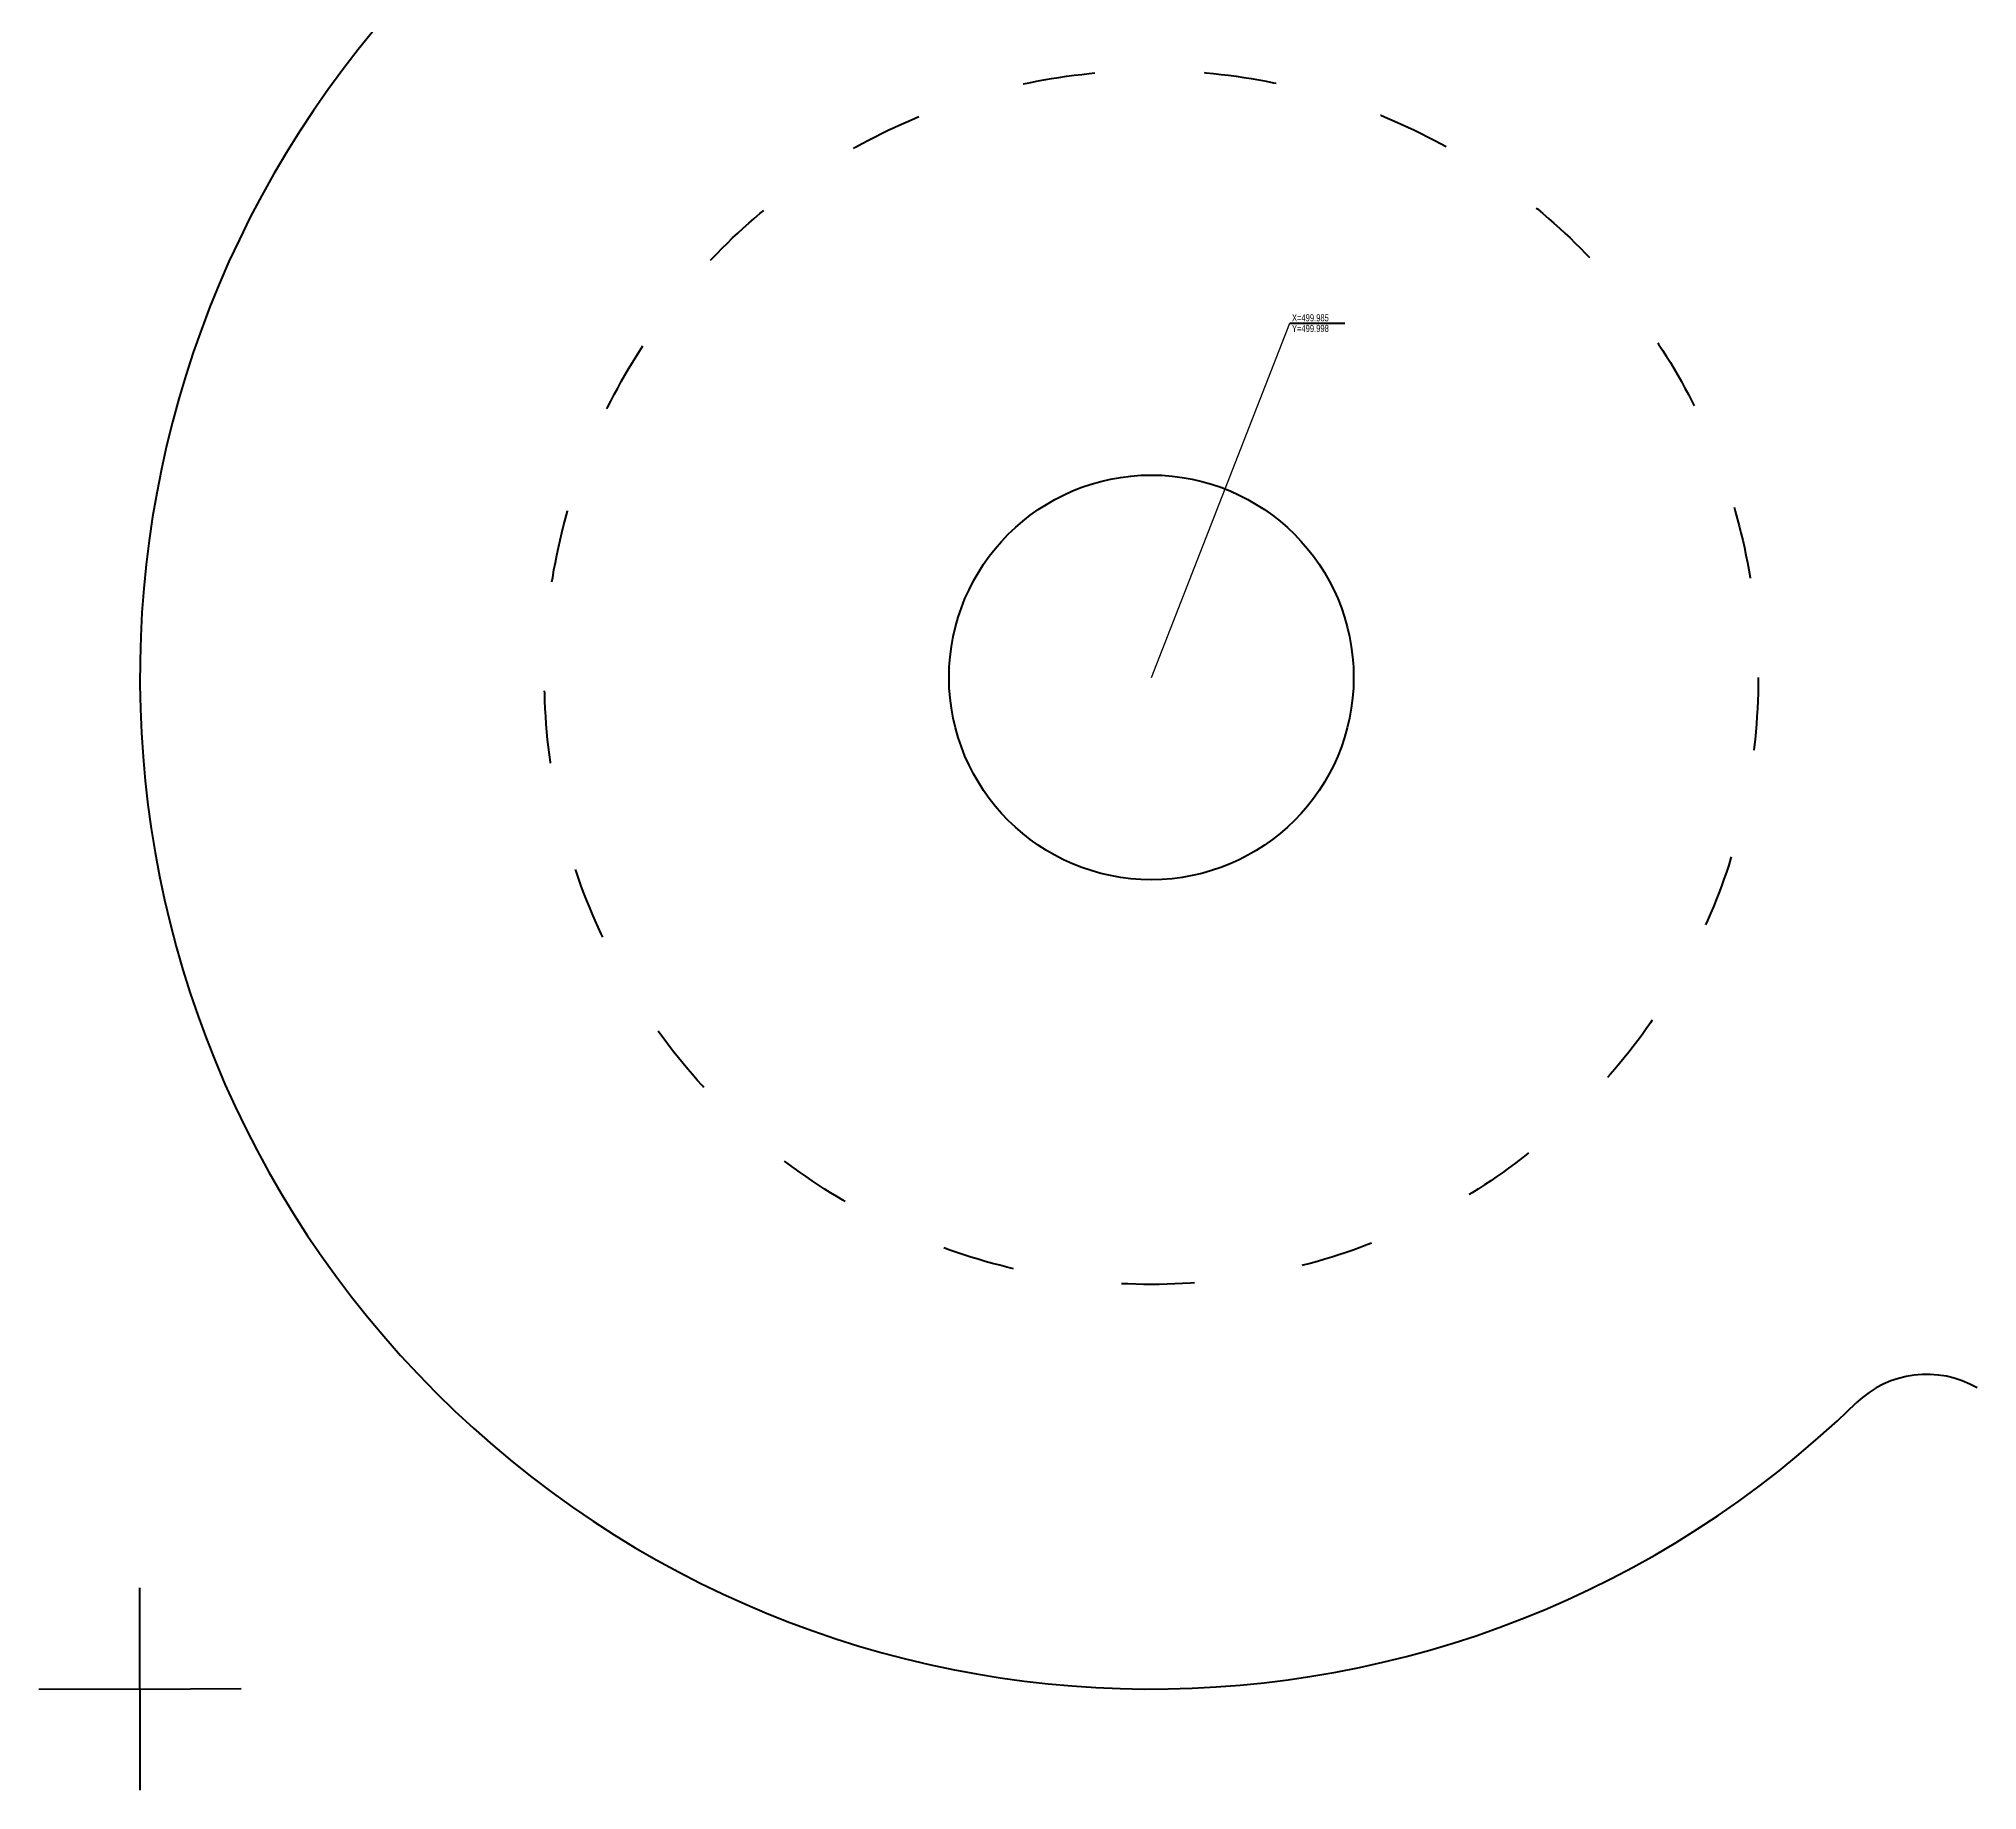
# Model space of a CAD drawing. Header units: millimetres. Extents: x -2780 to 588, y -1586 to 1705.
# Drawn here: x -2715 to -1756, y -1586 to -721 of the extents above; entities that cross this region are included whole.
import ezdxf
from ezdxf.enums import TextEntityAlignment as Align

# ---------------------------------------------------------------- set-up
doc = ezdxf.new("R2010")
doc.units = ezdxf.units.MM
doc.header["$LTSCALE"] = 3
doc.linetypes.add('ACAD_ISO03W100', pattern=[30, 12, -18])
doc.linetypes.add('DASHED', pattern=[19.05, 12.7, -6.35])
doc.layers.add('Coord_bz', color=3, linetype='Continuous')
doc.layers.add('粗实线', color=7, linetype='Continuous', lineweight=50)
doc.layers.add('虚线', color=2, linetype='DASHED', lineweight=25)
doc.styles.add('Dim_ZB', font='txt', dxfattribs={"width": 0.8})
doc.styles.add('国标汉字3.5', font='gbeitc.shx', dxfattribs={"height": 3.5, "bigfont": 'gbcbig.shx'})
doc.dimstyles.new('国标尺寸', dxfattribs={"dimtxt": 3.5, "dimasz": 4, "dimexe": 2, "dimexo": 0, "dimgap": 1, "dimtad": 1, "dimtoh": 1, "dimdec": 0, "dimdsep": 46, "dimtxsty": '国标汉字3.5', "dimcen": 3.5, "dimaunit": 1, "dimadec": 0, "dimazin": 1, "dimtfac": 1, "dimtdec": 0, "dimtmove": 0, "dimatfit": 3, "dimfxl": 1, "dimarcsym": 2})

# ---------------------------------------------------------------- blocks, each defined once
blk = doc.blocks.new('*U69')
at = {"color": 255, "linetype": 'ByBlock', "lineweight": 211}
blk.add_line((0, 0), (27.21, 0), dxfattribs=at)
at = {"color": 255, "linetype": 'ByBlock', "lineweight": 211, "style": 'Dim_ZB', "width": 0.8}
blk.add_text(' X=499.985 ', height=3.5, dxfattribs=at).set_placement((0, 0.88))
blk.add_text(' Y=499.998 ', height=3.5, dxfattribs=at).set_placement((0, -0.88), align=Align.TOP_LEFT)

msp = doc.modelspace()

# ---------------------------------------------------------------- linework, layer by layer
at = {"layer": '粗实线', "color": 255, "lineweight": 211}
msp.add_circle((-2164.53, -1036.16), 100, dxfattribs=at)
for centre, radius, start, end in [((-2164.53, -1036.16), 500, 135.82662, 314.17338), ((-1781.27, -1430.64), 50, 60, 134.17338)]:
    msp.add_arc(centre, radius, start, end, dxfattribs=at)
at = {"layer": '虚线', "color": 255, "linetype": 'ByBlock', "lineweight": 211}
for q in [(-2664.53, -1486.16), (-2714.53, -1536.36), (-2614.53, -1535.95), (-2664.53, -1586.16)]:
    msp.add_line((-2664.53, -1536.16), q, dxfattribs=at)
at = {"layer": '虚线', "color": 255, "linetype": 'ACAD_ISO03W100', "lineweight": 211}
msp.add_circle((-2164.53, -1036.16), 300, dxfattribs=at)

# ---------------------------------------------------------------- block references
at = {"layer": 'Coord_bz', "color": 255, "linetype": 'ByBlock', "lineweight": 211}
msp.add_blockref('*U69', (-2096.06, -861.06), dxfattribs=at)

# ---------------------------------------------------------------- leaders
msp.add_leader([(-2164.53, -1036.16), (-2096.06, -861.06)], dimstyle='国标尺寸', override={"dimzin": 0, "dimldrblk": 'None'}, dxfattribs=at)

doc.saveas('drawing.dxf')
